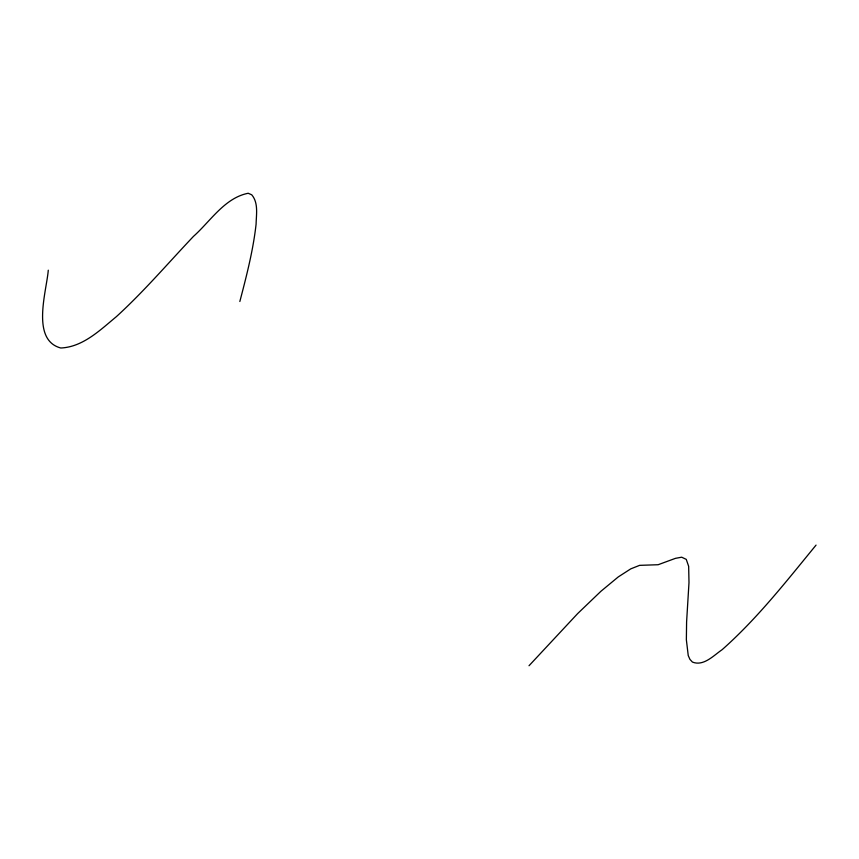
<?xml version="1.0" encoding="UTF-8"?>
<svg xmlns="http://www.w3.org/2000/svg" width="859" height="859" viewBox="0 0 859 859"><rect width="100%" height="100%" fill="white"/><g stroke="black" fill="none" stroke-linecap="round" stroke-linejoin="round"><path stroke-width="1.29" d="M48.276 270.198C46.644 291.051 30.645 340.046 60.796 348.002C82.958 347.036 100.138 330.039 116.33 316.692C143.786 291.652 167.935 263.316 193.468 236.386C210.434 221.268 224.671 197.86 248.187 193.264L251.73 194.8C258.58 202.842 256.293 214.471 256.089 224.156C253.169 250.398 246.501 276.018 239.844 301.498M816.05 545.111C786.35 581.318 757.294 618.577 722.097 649.705C713.689 655.417 703.575 666.595 692.429 662.064L689.938 659.379L688.242 655.567L686.362 639.805L686.599 621.927L688.993 582.585L688.66 566.328L686.255 559.37L681.681 557.201L675.475 558.339L658.134 564.728L639.622 565.351L630.785 568.851L618.276 576.915L600.956 591.25L577.667 613.573L529.015 665.736"/></g></svg>
